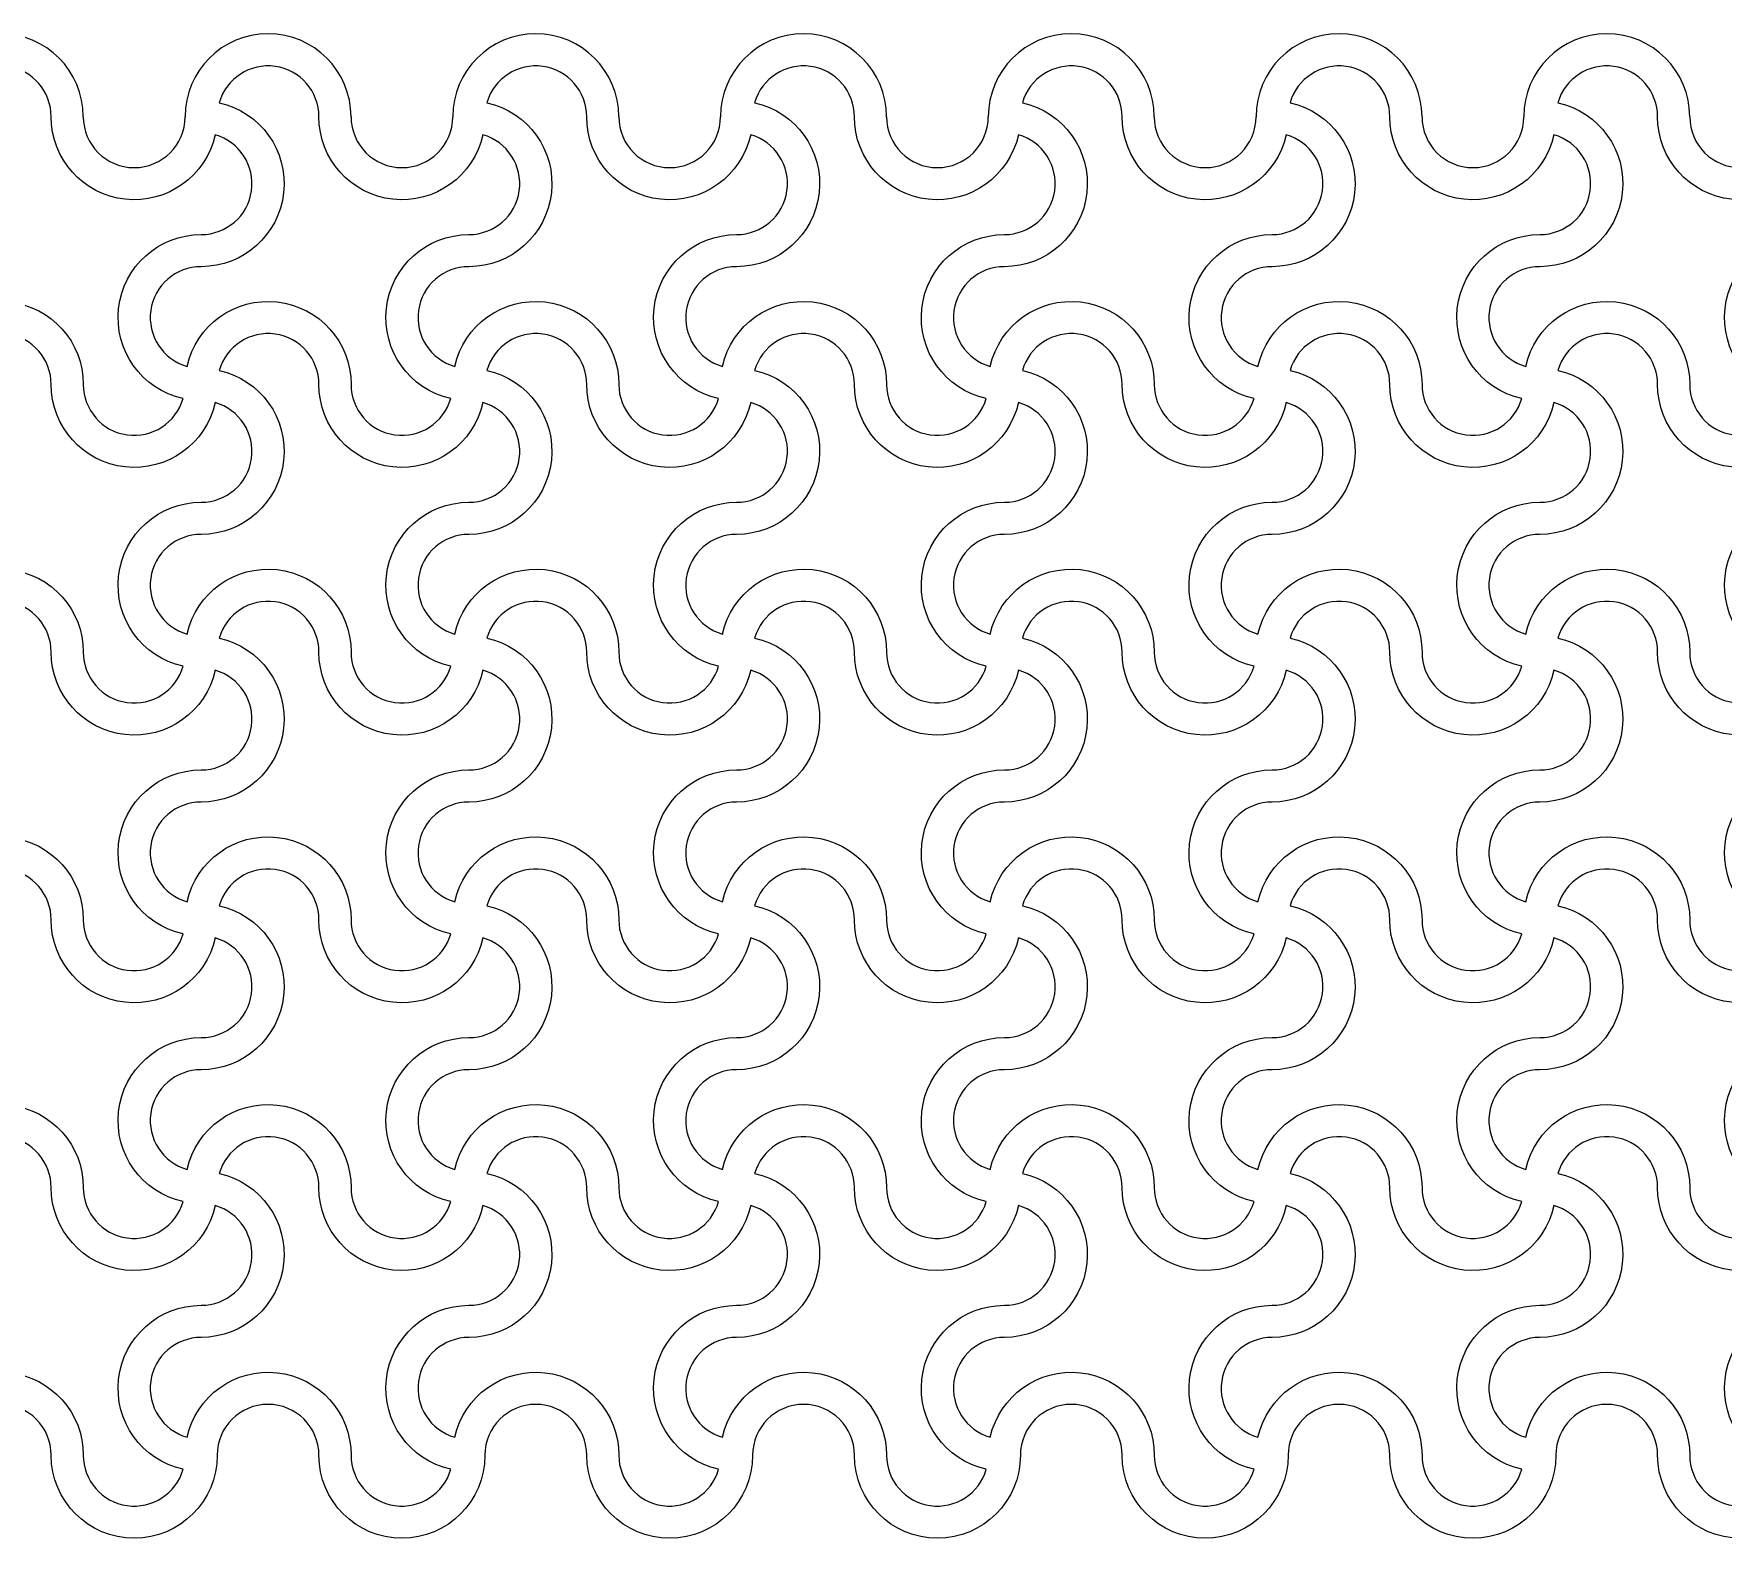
# Model space of a CAD drawing. Header units: millimetres. Extents: x 24 to 345, y 12 to 201.
# Drawn here: x 68.145 to 70.669, y 22.17 to 24.418 of the extents above; entities that cross this region are included whole.
import ezdxf

# ---------------------------------------------------------------- set-up
doc = ezdxf.new("R2010")
doc.units = ezdxf.units.MM
doc.header["$MEASUREMENT"] = 0
doc.layers.add('5th metal (rf+ground)', color=240, linetype='Continuous')

msp = doc.modelspace()

# ---------------------------------------------------------------- linework, layer by layer
at = {"layer": '5th metal (rf+ground)'}
for points in [[(68.1713, 24.29421, 0.8687853), (68.02227, 24.31524, -0.8959788), (67.9953, 24.07021, 0.8687853), (67.97427, 23.92118, -0.8959788), (68.2193, 23.89421, 0.8687853), (68.36833, 23.87318, -0.8959788), (68.3953, 24.11821, 0.8687853), (68.41633, 24.26724, -0.8959788)], [(68.1713, 24.29421, 0.8687853), (68.02227, 24.31524, -0.8959788), (67.9953, 24.07021, 0.8687853), (67.97427, 23.92118, -0.8959788), (68.2193, 23.89421, 0.8687853), (68.36833, 23.87318, -0.8959788), (68.3953, 24.11821, 0.8687853), (68.41633, 24.26724, -0.8959788)], [(68.1713, 24.29421, 0.8687853), (68.02227, 24.31524, -0.8959788), (67.9953, 24.07021, 0.8687853), (67.97427, 23.92118, -0.8959788), (68.2193, 23.89421, 0.8687853), (68.36833, 23.87318, -0.8959788), (68.3953, 24.11821, 0.8687853), (68.41633, 24.26724, -0.8959788)], [(68.1713, 24.29421, 0.8687853), (68.02227, 24.31524, -0.8959788), (67.9953, 24.07021, 0.8687853), (67.97427, 23.92118, -0.8959788), (68.2193, 23.89421, 0.8687853), (68.36833, 23.87318, -0.8959788), (68.3953, 24.11821, 0.8687853), (68.41633, 24.26724, -0.8959788)], [(68.5713, 24.29421, 0.8687853), (68.42227, 24.31524, -0.8959788), (68.3953, 24.07021, 0.8687853), (68.37427, 23.92118, -0.8959788), (68.6193, 23.89421, 0.8687853), (68.76833, 23.87318, -0.8959788), (68.7953, 24.11821, 0.8687853), (68.81633, 24.26724, -0.8959788)], [(68.5713, 24.29421, 0.8687853), (68.42227, 24.31524, -0.8959788), (68.3953, 24.07021, 0.8687853), (68.37427, 23.92118, -0.8959788), (68.6193, 23.89421, 0.8687853), (68.76833, 23.87318, -0.8959788), (68.7953, 24.11821, 0.8687853), (68.81633, 24.26724, -0.8959788)], [(68.5713, 24.29421, 0.8687853), (68.42227, 24.31524, -0.8959788), (68.3953, 24.07021, 0.8687853), (68.37427, 23.92118, -0.8959788), (68.6193, 23.89421, 0.8687853), (68.76833, 23.87318, -0.8959788), (68.7953, 24.11821, 0.8687853), (68.81633, 24.26724, -0.8959788)], [(68.5713, 24.29421, 0.8687853), (68.42227, 24.31524, -0.8959788), (68.3953, 24.07021, 0.8687853), (68.37427, 23.92118, -0.8959788), (68.6193, 23.89421, 0.8687853), (68.76833, 23.87318, -0.8959788), (68.7953, 24.11821, 0.8687853), (68.81633, 24.26724, -0.8959788)], [(68.9713, 24.29421, 0.8687853), (68.82227, 24.31524, -0.8959788), (68.7953, 24.07021, 0.8687853), (68.77427, 23.92118, -0.8959788), (69.0193, 23.89421, 0.8687853), (69.16833, 23.87318, -0.8959788), (69.1953, 24.11821, 0.8687853), (69.21633, 24.26724, -0.8959788)], [(68.9713, 24.29421, 0.8687853), (68.82227, 24.31524, -0.8959788), (68.7953, 24.07021, 0.8687853), (68.77427, 23.92118, -0.8959788), (69.0193, 23.89421, 0.8687853), (69.16833, 23.87318, -0.8959788), (69.1953, 24.11821, 0.8687853), (69.21633, 24.26724, -0.8959788)], [(68.9713, 24.29421, 0.8687853), (68.82227, 24.31524, -0.8959788), (68.7953, 24.07021, 0.8687853), (68.77427, 23.92118, -0.8959788), (69.0193, 23.89421, 0.8687853), (69.16833, 23.87318, -0.8959788), (69.1953, 24.11821, 0.8687853), (69.21633, 24.26724, -0.8959788)], [(68.9713, 24.29421, 0.8687853), (68.82227, 24.31524, -0.8959788), (68.7953, 24.07021, 0.8687853), (68.77427, 23.92118, -0.8959788), (69.0193, 23.89421, 0.8687853), (69.16833, 23.87318, -0.8959788), (69.1953, 24.11821, 0.8687853), (69.21633, 24.26724, -0.8959788)], [(69.3713, 24.29421, 0.8687853), (69.22227, 24.31524, -0.8959788), (69.1953, 24.07021, 0.8687853), (69.17427, 23.92118, -0.8959788), (69.4193, 23.89421, 0.8687853), (69.56833, 23.87318, -0.8959788), (69.5953, 24.11821, 0.8687853), (69.61633, 24.26724, -0.8959788)], [(69.3713, 24.29421, 0.8687853), (69.22227, 24.31524, -0.8959788), (69.1953, 24.07021, 0.8687853), (69.17427, 23.92118, -0.8959788), (69.4193, 23.89421, 0.8687853), (69.56833, 23.87318, -0.8959788), (69.5953, 24.11821, 0.8687853), (69.61633, 24.26724, -0.8959788)], [(69.3713, 24.29421, 0.8687853), (69.22227, 24.31524, -0.8959788), (69.1953, 24.07021, 0.8687853), (69.17427, 23.92118, -0.8959788), (69.4193, 23.89421, 0.8687853), (69.56833, 23.87318, -0.8959788), (69.5953, 24.11821, 0.8687853), (69.61633, 24.26724, -0.8959788)], [(69.3713, 24.29421, 0.8687853), (69.22227, 24.31524, -0.8959788), (69.1953, 24.07021, 0.8687853), (69.17427, 23.92118, -0.8959788), (69.4193, 23.89421, 0.8687853), (69.56833, 23.87318, -0.8959788), (69.5953, 24.11821, 0.8687853), (69.61633, 24.26724, -0.8959788)], [(69.7713, 24.29421, 0.8687853), (69.62227, 24.31524, -0.8959788), (69.5953, 24.07021, 0.8687853), (69.57427, 23.92118, -0.8959788), (69.8193, 23.89421, 0.8687853), (69.96833, 23.87318, -0.8959788), (69.9953, 24.11821, 0.8687853), (70.01633, 24.26724, -0.8959788)], [(69.7713, 24.29421, 0.8687853), (69.62227, 24.31524, -0.8959788), (69.5953, 24.07021, 0.8687853), (69.57427, 23.92118, -0.8959788), (69.8193, 23.89421, 0.8687853), (69.96833, 23.87318, -0.8959788), (69.9953, 24.11821, 0.8687853), (70.01633, 24.26724, -0.8959788)], [(69.7713, 24.29421, 0.8687853), (69.62227, 24.31524, -0.8959788), (69.5953, 24.07021, 0.8687853), (69.57427, 23.92118, -0.8959788), (69.8193, 23.89421, 0.8687853), (69.96833, 23.87318, -0.8959788), (69.9953, 24.11821, 0.8687853), (70.01633, 24.26724, -0.8959788)], [(69.7713, 24.29421, 0.8687853), (69.62227, 24.31524, -0.8959788), (69.5953, 24.07021, 0.8687853), (69.57427, 23.92118, -0.8959788), (69.8193, 23.89421, 0.8687853), (69.96833, 23.87318, -0.8959788), (69.9953, 24.11821, 0.8687853), (70.01633, 24.26724, -0.8959788)], [(70.1713, 24.29421, 0.8687853), (70.02227, 24.31524, -0.8959788), (69.9953, 24.07021, 0.8687853), (69.97427, 23.92118, -0.8959788), (70.2193, 23.89421, 0.8687853), (70.36833, 23.87318, -0.8959788), (70.3953, 24.11821, 0.8687853), (70.41633, 24.26724, -0.8959788)], [(70.1713, 24.29421, 0.8687853), (70.02227, 24.31524, -0.8959788), (69.9953, 24.07021, 0.8687853), (69.97427, 23.92118, -0.8959788), (70.2193, 23.89421, 0.8687853), (70.36833, 23.87318, -0.8959788), (70.3953, 24.11821, 0.8687853), (70.41633, 24.26724, -0.8959788)], [(70.1713, 24.29421, 0.8687853), (70.02227, 24.31524, -0.8959788), (69.9953, 24.07021, 0.8687853), (69.97427, 23.92118, -0.8959788), (70.2193, 23.89421, 0.8687853), (70.36833, 23.87318, -0.8959788), (70.3953, 24.11821, 0.8687853), (70.41633, 24.26724, -0.8959788)], [(70.1713, 24.29421, 0.8687853), (70.02227, 24.31524, -0.8959788), (69.9953, 24.07021, 0.8687853), (69.97427, 23.92118, -0.8959788), (70.2193, 23.89421, 0.8687853), (70.36833, 23.87318, -0.8959788), (70.3953, 24.11821, 0.8687853), (70.41633, 24.26724, -0.8959788)], [(70.5713, 24.29421, 0.8687853), (70.42227, 24.31524, -0.8959788), (70.3953, 24.07021, 0.8687853), (70.37427, 23.92118, -0.8959788), (70.6193, 23.89421, 0.8687853), (70.76833, 23.87318, -0.8959788), (70.7953, 24.11821, 0.8687853), (70.81633, 24.26724, -0.8959788)], [(70.5713, 24.29421, 0.8687853), (70.42227, 24.31524, -0.8959788), (70.3953, 24.07021, 0.8687853), (70.37427, 23.92118, -0.8959788), (70.6193, 23.89421, 0.8687853), (70.76833, 23.87318, -0.8959788), (70.7953, 24.11821, 0.8687853), (70.81633, 24.26724, -0.8959788)], [(70.5713, 24.29421, 0.8687853), (70.42227, 24.31524, -0.8959788), (70.3953, 24.07021, 0.8687853), (70.37427, 23.92118, -0.8959788), (70.6193, 23.89421, 0.8687853), (70.76833, 23.87318, -0.8959788), (70.7953, 24.11821, 0.8687853), (70.81633, 24.26724, -0.8959788)], [(70.5713, 24.29421, 0.8687853), (70.42227, 24.31524, -0.8959788), (70.3953, 24.07021, 0.8687853), (70.37427, 23.92118, -0.8959788), (70.6193, 23.89421, 0.8687853), (70.76833, 23.87318, -0.8959788), (70.7953, 24.11821, 0.8687853), (70.81633, 24.26724, -0.8959788)], [(68.1713, 23.89421, 0.8687853), (68.02227, 23.91524, -0.8959788), (67.9953, 23.67021, 0.8687853), (67.97427, 23.52118, -0.8959788), (68.2193, 23.49421, 0.8687853), (68.36833, 23.47318, -0.8959788), (68.3953, 23.71821, 0.8687853), (68.41633, 23.86724, -0.8959788)], [(68.1713, 23.89421, 0.8687853), (68.02227, 23.91524, -0.8959788), (67.9953, 23.67021, 0.8687853), (67.97427, 23.52118, -0.8959788), (68.2193, 23.49421, 0.8687853), (68.36833, 23.47318, -0.8959788), (68.3953, 23.71821, 0.8687853), (68.41633, 23.86724, -0.8959788)], [(68.1713, 23.89421, 0.8687853), (68.02227, 23.91524, -0.8959788), (67.9953, 23.67021, 0.8687853), (67.97427, 23.52118, -0.8959788), (68.2193, 23.49421, 0.8687853), (68.36833, 23.47318, -0.8959788), (68.3953, 23.71821, 0.8687853), (68.41633, 23.86724, -0.8959788)], [(68.1713, 23.89421, 0.8687853), (68.02227, 23.91524, -0.8959788), (67.9953, 23.67021, 0.8687853), (67.97427, 23.52118, -0.8959788), (68.2193, 23.49421, 0.8687853), (68.36833, 23.47318, -0.8959788), (68.3953, 23.71821, 0.8687853), (68.41633, 23.86724, -0.8959788)], [(68.5713, 23.89421, 0.8687853), (68.42227, 23.91524, -0.8959788), (68.3953, 23.67021, 0.8687853), (68.37427, 23.52118, -0.8959788), (68.6193, 23.49421, 0.8687853), (68.76833, 23.47318, -0.8959788), (68.7953, 23.71821, 0.8687853), (68.81633, 23.86724, -0.8959788)], [(68.5713, 23.89421, 0.8687853), (68.42227, 23.91524, -0.8959788), (68.3953, 23.67021, 0.8687853), (68.37427, 23.52118, -0.8959788), (68.6193, 23.49421, 0.8687853), (68.76833, 23.47318, -0.8959788), (68.7953, 23.71821, 0.8687853), (68.81633, 23.86724, -0.8959788)], [(68.5713, 23.89421, 0.8687853), (68.42227, 23.91524, -0.8959788), (68.3953, 23.67021, 0.8687853), (68.37427, 23.52118, -0.8959788), (68.6193, 23.49421, 0.8687853), (68.76833, 23.47318, -0.8959788), (68.7953, 23.71821, 0.8687853), (68.81633, 23.86724, -0.8959788)], [(68.5713, 23.89421, 0.8687853), (68.42227, 23.91524, -0.8959788), (68.3953, 23.67021, 0.8687853), (68.37427, 23.52118, -0.8959788), (68.6193, 23.49421, 0.8687853), (68.76833, 23.47318, -0.8959788), (68.7953, 23.71821, 0.8687853), (68.81633, 23.86724, -0.8959788)], [(68.9713, 23.89421, 0.8687853), (68.82227, 23.91524, -0.8959788), (68.7953, 23.67021, 0.8687853), (68.77427, 23.52118, -0.8959788), (69.0193, 23.49421, 0.8687853), (69.16833, 23.47318, -0.8959788), (69.1953, 23.71821, 0.8687853), (69.21633, 23.86724, -0.8959788)], [(68.9713, 23.89421, 0.8687853), (68.82227, 23.91524, -0.8959788), (68.7953, 23.67021, 0.8687853), (68.77427, 23.52118, -0.8959788), (69.0193, 23.49421, 0.8687853), (69.16833, 23.47318, -0.8959788), (69.1953, 23.71821, 0.8687853), (69.21633, 23.86724, -0.8959788)], [(68.9713, 23.89421, 0.8687853), (68.82227, 23.91524, -0.8959788), (68.7953, 23.67021, 0.8687853), (68.77427, 23.52118, -0.8959788), (69.0193, 23.49421, 0.8687853), (69.16833, 23.47318, -0.8959788), (69.1953, 23.71821, 0.8687853), (69.21633, 23.86724, -0.8959788)], [(68.9713, 23.89421, 0.8687853), (68.82227, 23.91524, -0.8959788), (68.7953, 23.67021, 0.8687853), (68.77427, 23.52118, -0.8959788), (69.0193, 23.49421, 0.8687853), (69.16833, 23.47318, -0.8959788), (69.1953, 23.71821, 0.8687853), (69.21633, 23.86724, -0.8959788)], [(69.3713, 23.89421, 0.8687853), (69.22227, 23.91524, -0.8959788), (69.1953, 23.67021, 0.8687853), (69.17427, 23.52118, -0.8959788), (69.4193, 23.49421, 0.8687853), (69.56833, 23.47318, -0.8959788), (69.5953, 23.71821, 0.8687853), (69.61633, 23.86724, -0.8959788)], [(69.3713, 23.89421, 0.8687853), (69.22227, 23.91524, -0.8959788), (69.1953, 23.67021, 0.8687853), (69.17427, 23.52118, -0.8959788), (69.4193, 23.49421, 0.8687853), (69.56833, 23.47318, -0.8959788), (69.5953, 23.71821, 0.8687853), (69.61633, 23.86724, -0.8959788)], [(69.3713, 23.89421, 0.8687853), (69.22227, 23.91524, -0.8959788), (69.1953, 23.67021, 0.8687853), (69.17427, 23.52118, -0.8959788), (69.4193, 23.49421, 0.8687853), (69.56833, 23.47318, -0.8959788), (69.5953, 23.71821, 0.8687853), (69.61633, 23.86724, -0.8959788)], [(69.3713, 23.89421, 0.8687853), (69.22227, 23.91524, -0.8959788), (69.1953, 23.67021, 0.8687853), (69.17427, 23.52118, -0.8959788), (69.4193, 23.49421, 0.8687853), (69.56833, 23.47318, -0.8959788), (69.5953, 23.71821, 0.8687853), (69.61633, 23.86724, -0.8959788)], [(69.7713, 23.89421, 0.8687853), (69.62227, 23.91524, -0.8959788), (69.5953, 23.67021, 0.8687853), (69.57427, 23.52118, -0.8959788), (69.8193, 23.49421, 0.8687853), (69.96833, 23.47318, -0.8959788), (69.9953, 23.71821, 0.8687853), (70.01633, 23.86724, -0.8959788)], [(69.7713, 23.89421, 0.8687853), (69.62227, 23.91524, -0.8959788), (69.5953, 23.67021, 0.8687853), (69.57427, 23.52118, -0.8959788), (69.8193, 23.49421, 0.8687853), (69.96833, 23.47318, -0.8959788), (69.9953, 23.71821, 0.8687853), (70.01633, 23.86724, -0.8959788)], [(69.7713, 23.89421, 0.8687853), (69.62227, 23.91524, -0.8959788), (69.5953, 23.67021, 0.8687853), (69.57427, 23.52118, -0.8959788), (69.8193, 23.49421, 0.8687853), (69.96833, 23.47318, -0.8959788), (69.9953, 23.71821, 0.8687853), (70.01633, 23.86724, -0.8959788)], [(69.7713, 23.89421, 0.8687853), (69.62227, 23.91524, -0.8959788), (69.5953, 23.67021, 0.8687853), (69.57427, 23.52118, -0.8959788), (69.8193, 23.49421, 0.8687853), (69.96833, 23.47318, -0.8959788), (69.9953, 23.71821, 0.8687853), (70.01633, 23.86724, -0.8959788)], [(70.1713, 23.89421, 0.8687853), (70.02227, 23.91524, -0.8959788), (69.9953, 23.67021, 0.8687853), (69.97427, 23.52118, -0.8959788), (70.2193, 23.49421, 0.8687853), (70.36833, 23.47318, -0.8959788), (70.3953, 23.71821, 0.8687853), (70.41633, 23.86724, -0.8959788)], [(70.1713, 23.89421, 0.8687853), (70.02227, 23.91524, -0.8959788), (69.9953, 23.67021, 0.8687853), (69.97427, 23.52118, -0.8959788), (70.2193, 23.49421, 0.8687853), (70.36833, 23.47318, -0.8959788), (70.3953, 23.71821, 0.8687853), (70.41633, 23.86724, -0.8959788)], [(70.1713, 23.89421, 0.8687853), (70.02227, 23.91524, -0.8959788), (69.9953, 23.67021, 0.8687853), (69.97427, 23.52118, -0.8959788), (70.2193, 23.49421, 0.8687853), (70.36833, 23.47318, -0.8959788), (70.3953, 23.71821, 0.8687853), (70.41633, 23.86724, -0.8959788)], [(70.1713, 23.89421, 0.8687853), (70.02227, 23.91524, -0.8959788), (69.9953, 23.67021, 0.8687853), (69.97427, 23.52118, -0.8959788), (70.2193, 23.49421, 0.8687853), (70.36833, 23.47318, -0.8959788), (70.3953, 23.71821, 0.8687853), (70.41633, 23.86724, -0.8959788)], [(70.5713, 23.89421, 0.8687853), (70.42227, 23.91524, -0.8959788), (70.3953, 23.67021, 0.8687853), (70.37427, 23.52118, -0.8959788), (70.6193, 23.49421, 0.8687853), (70.76833, 23.47318, -0.8959788), (70.7953, 23.71821, 0.8687853), (70.81633, 23.86724, -0.8959788)], [(70.5713, 23.89421, 0.8687853), (70.42227, 23.91524, -0.8959788), (70.3953, 23.67021, 0.8687853), (70.37427, 23.52118, -0.8959788), (70.6193, 23.49421, 0.8687853), (70.76833, 23.47318, -0.8959788), (70.7953, 23.71821, 0.8687853), (70.81633, 23.86724, -0.8959788)], [(70.5713, 23.89421, 0.8687853), (70.42227, 23.91524, -0.8959788), (70.3953, 23.67021, 0.8687853), (70.37427, 23.52118, -0.8959788), (70.6193, 23.49421, 0.8687853), (70.76833, 23.47318, -0.8959788), (70.7953, 23.71821, 0.8687853), (70.81633, 23.86724, -0.8959788)], [(70.5713, 23.89421, 0.8687853), (70.42227, 23.91524, -0.8959788), (70.3953, 23.67021, 0.8687853), (70.37427, 23.52118, -0.8959788), (70.6193, 23.49421, 0.8687853), (70.76833, 23.47318, -0.8959788), (70.7953, 23.71821, 0.8687853), (70.81633, 23.86724, -0.8959788)], [(68.1713, 23.49421, 0.8687853), (68.02227, 23.51524, -0.8959788), (67.9953, 23.27021, 0.8687853), (67.97427, 23.12118, -0.8959788), (68.2193, 23.09421, 0.8687853), (68.36833, 23.07318, -0.8959788), (68.3953, 23.31821, 0.8687853), (68.41633, 23.46724, -0.8959788)], [(68.1713, 23.49421, 0.8687853), (68.02227, 23.51524, -0.8959788), (67.9953, 23.27021, 0.8687853), (67.97427, 23.12118, -0.8959788), (68.2193, 23.09421, 0.8687853), (68.36833, 23.07318, -0.8959788), (68.3953, 23.31821, 0.8687853), (68.41633, 23.46724, -0.8959788)], [(68.1713, 23.49421, 0.8687853), (68.02227, 23.51524, -0.8959788), (67.9953, 23.27021, 0.8687853), (67.97427, 23.12118, -0.8959788), (68.2193, 23.09421, 0.8687853), (68.36833, 23.07318, -0.8959788), (68.3953, 23.31821, 0.8687853), (68.41633, 23.46724, -0.8959788)], [(68.1713, 23.49421, 0.8687853), (68.02227, 23.51524, -0.8959788), (67.9953, 23.27021, 0.8687853), (67.97427, 23.12118, -0.8959788), (68.2193, 23.09421, 0.8687853), (68.36833, 23.07318, -0.8959788), (68.3953, 23.31821, 0.8687853), (68.41633, 23.46724, -0.8959788)], [(68.5713, 23.49421, 0.8687853), (68.42227, 23.51524, -0.8959788), (68.3953, 23.27021, 0.8687853), (68.37427, 23.12118, -0.8959788), (68.6193, 23.09421, 0.8687853), (68.76833, 23.07318, -0.8959788), (68.7953, 23.31821, 0.8687853), (68.81633, 23.46724, -0.8959788)], [(68.5713, 23.49421, 0.8687853), (68.42227, 23.51524, -0.8959788), (68.3953, 23.27021, 0.8687853), (68.37427, 23.12118, -0.8959788), (68.6193, 23.09421, 0.8687853), (68.76833, 23.07318, -0.8959788), (68.7953, 23.31821, 0.8687853), (68.81633, 23.46724, -0.8959788)], [(68.5713, 23.49421, 0.8687853), (68.42227, 23.51524, -0.8959788), (68.3953, 23.27021, 0.8687853), (68.37427, 23.12118, -0.8959788), (68.6193, 23.09421, 0.8687853), (68.76833, 23.07318, -0.8959788), (68.7953, 23.31821, 0.8687853), (68.81633, 23.46724, -0.8959788)], [(68.5713, 23.49421, 0.8687853), (68.42227, 23.51524, -0.8959788), (68.3953, 23.27021, 0.8687853), (68.37427, 23.12118, -0.8959788), (68.6193, 23.09421, 0.8687853), (68.76833, 23.07318, -0.8959788), (68.7953, 23.31821, 0.8687853), (68.81633, 23.46724, -0.8959788)], [(68.9713, 23.49421, 0.8687853), (68.82227, 23.51524, -0.8959788), (68.7953, 23.27021, 0.8687853), (68.77427, 23.12118, -0.8959788), (69.0193, 23.09421, 0.8687853), (69.16833, 23.07318, -0.8959788), (69.1953, 23.31821, 0.8687853), (69.21633, 23.46724, -0.8959788)], [(68.9713, 23.49421, 0.8687853), (68.82227, 23.51524, -0.8959788), (68.7953, 23.27021, 0.8687853), (68.77427, 23.12118, -0.8959788), (69.0193, 23.09421, 0.8687853), (69.16833, 23.07318, -0.8959788), (69.1953, 23.31821, 0.8687853), (69.21633, 23.46724, -0.8959788)], [(68.9713, 23.49421, 0.8687853), (68.82227, 23.51524, -0.8959788), (68.7953, 23.27021, 0.8687853), (68.77427, 23.12118, -0.8959788), (69.0193, 23.09421, 0.8687853), (69.16833, 23.07318, -0.8959788), (69.1953, 23.31821, 0.8687853), (69.21633, 23.46724, -0.8959788)], [(68.9713, 23.49421, 0.8687853), (68.82227, 23.51524, -0.8959788), (68.7953, 23.27021, 0.8687853), (68.77427, 23.12118, -0.8959788), (69.0193, 23.09421, 0.8687853), (69.16833, 23.07318, -0.8959788), (69.1953, 23.31821, 0.8687853), (69.21633, 23.46724, -0.8959788)], [(69.3713, 23.49421, 0.8687853), (69.22227, 23.51524, -0.8959788), (69.1953, 23.27021, 0.8687853), (69.17427, 23.12118, -0.8959788), (69.4193, 23.09421, 0.8687853), (69.56833, 23.07318, -0.8959788), (69.5953, 23.31821, 0.8687853), (69.61633, 23.46724, -0.8959788)], [(69.3713, 23.49421, 0.8687853), (69.22227, 23.51524, -0.8959788), (69.1953, 23.27021, 0.8687853), (69.17427, 23.12118, -0.8959788), (69.4193, 23.09421, 0.8687853), (69.56833, 23.07318, -0.8959788), (69.5953, 23.31821, 0.8687853), (69.61633, 23.46724, -0.8959788)], [(69.3713, 23.49421, 0.8687853), (69.22227, 23.51524, -0.8959788), (69.1953, 23.27021, 0.8687853), (69.17427, 23.12118, -0.8959788), (69.4193, 23.09421, 0.8687853), (69.56833, 23.07318, -0.8959788), (69.5953, 23.31821, 0.8687853), (69.61633, 23.46724, -0.8959788)], [(69.3713, 23.49421, 0.8687853), (69.22227, 23.51524, -0.8959788), (69.1953, 23.27021, 0.8687853), (69.17427, 23.12118, -0.8959788), (69.4193, 23.09421, 0.8687853), (69.56833, 23.07318, -0.8959788), (69.5953, 23.31821, 0.8687853), (69.61633, 23.46724, -0.8959788)], [(69.7713, 23.49421, 0.8687853), (69.62227, 23.51524, -0.8959788), (69.5953, 23.27021, 0.8687853), (69.57427, 23.12118, -0.8959788), (69.8193, 23.09421, 0.8687853), (69.96833, 23.07318, -0.8959788), (69.9953, 23.31821, 0.8687853), (70.01633, 23.46724, -0.8959788)], [(69.7713, 23.49421, 0.8687853), (69.62227, 23.51524, -0.8959788), (69.5953, 23.27021, 0.8687853), (69.57427, 23.12118, -0.8959788), (69.8193, 23.09421, 0.8687853), (69.96833, 23.07318, -0.8959788), (69.9953, 23.31821, 0.8687853), (70.01633, 23.46724, -0.8959788)], [(69.7713, 23.49421, 0.8687853), (69.62227, 23.51524, -0.8959788), (69.5953, 23.27021, 0.8687853), (69.57427, 23.12118, -0.8959788), (69.8193, 23.09421, 0.8687853), (69.96833, 23.07318, -0.8959788), (69.9953, 23.31821, 0.8687853), (70.01633, 23.46724, -0.8959788)], [(69.7713, 23.49421, 0.8687853), (69.62227, 23.51524, -0.8959788), (69.5953, 23.27021, 0.8687853), (69.57427, 23.12118, -0.8959788), (69.8193, 23.09421, 0.8687853), (69.96833, 23.07318, -0.8959788), (69.9953, 23.31821, 0.8687853), (70.01633, 23.46724, -0.8959788)], [(70.1713, 23.49421, 0.8687853), (70.02227, 23.51524, -0.8959788), (69.9953, 23.27021, 0.8687853), (69.97427, 23.12118, -0.8959788), (70.2193, 23.09421, 0.8687853), (70.36833, 23.07318, -0.8959788), (70.3953, 23.31821, 0.8687853), (70.41633, 23.46724, -0.8959788)], [(70.1713, 23.49421, 0.8687853), (70.02227, 23.51524, -0.8959788), (69.9953, 23.27021, 0.8687853), (69.97427, 23.12118, -0.8959788), (70.2193, 23.09421, 0.8687853), (70.36833, 23.07318, -0.8959788), (70.3953, 23.31821, 0.8687853), (70.41633, 23.46724, -0.8959788)], [(70.1713, 23.49421, 0.8687853), (70.02227, 23.51524, -0.8959788), (69.9953, 23.27021, 0.8687853), (69.97427, 23.12118, -0.8959788), (70.2193, 23.09421, 0.8687853), (70.36833, 23.07318, -0.8959788), (70.3953, 23.31821, 0.8687853), (70.41633, 23.46724, -0.8959788)], [(70.1713, 23.49421, 0.8687853), (70.02227, 23.51524, -0.8959788), (69.9953, 23.27021, 0.8687853), (69.97427, 23.12118, -0.8959788), (70.2193, 23.09421, 0.8687853), (70.36833, 23.07318, -0.8959788), (70.3953, 23.31821, 0.8687853), (70.41633, 23.46724, -0.8959788)], [(70.5713, 23.49421, 0.8687853), (70.42227, 23.51524, -0.8959788), (70.3953, 23.27021, 0.8687853), (70.37427, 23.12118, -0.8959788), (70.6193, 23.09421, 0.8687853), (70.76833, 23.07318, -0.8959788), (70.7953, 23.31821, 0.8687853), (70.81633, 23.46724, -0.8959788)], [(70.5713, 23.49421, 0.8687853), (70.42227, 23.51524, -0.8959788), (70.3953, 23.27021, 0.8687853), (70.37427, 23.12118, -0.8959788), (70.6193, 23.09421, 0.8687853), (70.76833, 23.07318, -0.8959788), (70.7953, 23.31821, 0.8687853), (70.81633, 23.46724, -0.8959788)], [(70.5713, 23.49421, 0.8687853), (70.42227, 23.51524, -0.8959788), (70.3953, 23.27021, 0.8687853), (70.37427, 23.12118, -0.8959788), (70.6193, 23.09421, 0.8687853), (70.76833, 23.07318, -0.8959788), (70.7953, 23.31821, 0.8687853), (70.81633, 23.46724, -0.8959788)], [(70.5713, 23.49421, 0.8687853), (70.42227, 23.51524, -0.8959788), (70.3953, 23.27021, 0.8687853), (70.37427, 23.12118, -0.8959788), (70.6193, 23.09421, 0.8687853), (70.76833, 23.07318, -0.8959788), (70.7953, 23.31821, 0.8687853), (70.81633, 23.46724, -0.8959788)], [(68.1713, 23.09421, 0.8687853), (68.02227, 23.11524, -0.8959788), (67.9953, 22.87021, 0.8687853), (67.97427, 22.72118, -0.8959788), (68.2193, 22.69421, 0.8687853), (68.36833, 22.67318, -0.8959788), (68.3953, 22.91821, 0.8687853), (68.41633, 23.06724, -0.8959788)], [(68.1713, 23.09421, 0.8687853), (68.02227, 23.11524, -0.8959788), (67.9953, 22.87021, 0.8687853), (67.97427, 22.72118, -0.8959788), (68.2193, 22.69421, 0.8687853), (68.36833, 22.67318, -0.8959788), (68.3953, 22.91821, 0.8687853), (68.41633, 23.06724, -0.8959788)], [(68.1713, 23.09421, 0.8687853), (68.02227, 23.11524, -0.8959788), (67.9953, 22.87021, 0.8687853), (67.97427, 22.72118, -0.8959788), (68.2193, 22.69421, 0.8687853), (68.36833, 22.67318, -0.8959788), (68.3953, 22.91821, 0.8687853), (68.41633, 23.06724, -0.8959788)], [(68.1713, 23.09421, 0.8687853), (68.02227, 23.11524, -0.8959788), (67.9953, 22.87021, 0.8687853), (67.97427, 22.72118, -0.8959788), (68.2193, 22.69421, 0.8687853), (68.36833, 22.67318, -0.8959788), (68.3953, 22.91821, 0.8687853), (68.41633, 23.06724, -0.8959788)], [(68.5713, 23.09421, 0.8687853), (68.42227, 23.11524, -0.8959788), (68.3953, 22.87021, 0.8687853), (68.37427, 22.72118, -0.8959788), (68.6193, 22.69421, 0.8687853), (68.76833, 22.67318, -0.8959788), (68.7953, 22.91821, 0.8687853), (68.81633, 23.06724, -0.8959788)], [(68.5713, 23.09421, 0.8687853), (68.42227, 23.11524, -0.8959788), (68.3953, 22.87021, 0.8687853), (68.37427, 22.72118, -0.8959788), (68.6193, 22.69421, 0.8687853), (68.76833, 22.67318, -0.8959788), (68.7953, 22.91821, 0.8687853), (68.81633, 23.06724, -0.8959788)], [(68.5713, 23.09421, 0.8687853), (68.42227, 23.11524, -0.8959788), (68.3953, 22.87021, 0.8687853), (68.37427, 22.72118, -0.8959788), (68.6193, 22.69421, 0.8687853), (68.76833, 22.67318, -0.8959788), (68.7953, 22.91821, 0.8687853), (68.81633, 23.06724, -0.8959788)], [(68.5713, 23.09421, 0.8687853), (68.42227, 23.11524, -0.8959788), (68.3953, 22.87021, 0.8687853), (68.37427, 22.72118, -0.8959788), (68.6193, 22.69421, 0.8687853), (68.76833, 22.67318, -0.8959788), (68.7953, 22.91821, 0.8687853), (68.81633, 23.06724, -0.8959788)], [(68.9713, 23.09421, 0.8687853), (68.82227, 23.11524, -0.8959788), (68.7953, 22.87021, 0.8687853), (68.77427, 22.72118, -0.8959788), (69.0193, 22.69421, 0.8687853), (69.16833, 22.67318, -0.8959788), (69.1953, 22.91821, 0.8687853), (69.21633, 23.06724, -0.8959788)], [(68.9713, 23.09421, 0.8687853), (68.82227, 23.11524, -0.8959788), (68.7953, 22.87021, 0.8687853), (68.77427, 22.72118, -0.8959788), (69.0193, 22.69421, 0.8687853), (69.16833, 22.67318, -0.8959788), (69.1953, 22.91821, 0.8687853), (69.21633, 23.06724, -0.8959788)], [(68.9713, 23.09421, 0.8687853), (68.82227, 23.11524, -0.8959788), (68.7953, 22.87021, 0.8687853), (68.77427, 22.72118, -0.8959788), (69.0193, 22.69421, 0.8687853), (69.16833, 22.67318, -0.8959788), (69.1953, 22.91821, 0.8687853), (69.21633, 23.06724, -0.8959788)], [(68.9713, 23.09421, 0.8687853), (68.82227, 23.11524, -0.8959788), (68.7953, 22.87021, 0.8687853), (68.77427, 22.72118, -0.8959788), (69.0193, 22.69421, 0.8687853), (69.16833, 22.67318, -0.8959788), (69.1953, 22.91821, 0.8687853), (69.21633, 23.06724, -0.8959788)], [(69.3713, 23.09421, 0.8687853), (69.22227, 23.11524, -0.8959788), (69.1953, 22.87021, 0.8687853), (69.17427, 22.72118, -0.8959788), (69.4193, 22.69421, 0.8687853), (69.56833, 22.67318, -0.8959788), (69.5953, 22.91821, 0.8687853), (69.61633, 23.06724, -0.8959788)], [(69.3713, 23.09421, 0.8687853), (69.22227, 23.11524, -0.8959788), (69.1953, 22.87021, 0.8687853), (69.17427, 22.72118, -0.8959788), (69.4193, 22.69421, 0.8687853), (69.56833, 22.67318, -0.8959788), (69.5953, 22.91821, 0.8687853), (69.61633, 23.06724, -0.8959788)], [(69.3713, 23.09421, 0.8687853), (69.22227, 23.11524, -0.8959788), (69.1953, 22.87021, 0.8687853), (69.17427, 22.72118, -0.8959788), (69.4193, 22.69421, 0.8687853), (69.56833, 22.67318, -0.8959788), (69.5953, 22.91821, 0.8687853), (69.61633, 23.06724, -0.8959788)], [(69.3713, 23.09421, 0.8687853), (69.22227, 23.11524, -0.8959788), (69.1953, 22.87021, 0.8687853), (69.17427, 22.72118, -0.8959788), (69.4193, 22.69421, 0.8687853), (69.56833, 22.67318, -0.8959788), (69.5953, 22.91821, 0.8687853), (69.61633, 23.06724, -0.8959788)], [(69.7713, 23.09421, 0.8687853), (69.62227, 23.11524, -0.8959788), (69.5953, 22.87021, 0.8687853), (69.57427, 22.72118, -0.8959788), (69.8193, 22.69421, 0.8687853), (69.96833, 22.67318, -0.8959788), (69.9953, 22.91821, 0.8687853), (70.01633, 23.06724, -0.8959788)], [(69.7713, 23.09421, 0.8687853), (69.62227, 23.11524, -0.8959788), (69.5953, 22.87021, 0.8687853), (69.57427, 22.72118, -0.8959788), (69.8193, 22.69421, 0.8687853), (69.96833, 22.67318, -0.8959788), (69.9953, 22.91821, 0.8687853), (70.01633, 23.06724, -0.8959788)], [(69.7713, 23.09421, 0.8687853), (69.62227, 23.11524, -0.8959788), (69.5953, 22.87021, 0.8687853), (69.57427, 22.72118, -0.8959788), (69.8193, 22.69421, 0.8687853), (69.96833, 22.67318, -0.8959788), (69.9953, 22.91821, 0.8687853), (70.01633, 23.06724, -0.8959788)], [(69.7713, 23.09421, 0.8687853), (69.62227, 23.11524, -0.8959788), (69.5953, 22.87021, 0.8687853), (69.57427, 22.72118, -0.8959788), (69.8193, 22.69421, 0.8687853), (69.96833, 22.67318, -0.8959788), (69.9953, 22.91821, 0.8687853), (70.01633, 23.06724, -0.8959788)], [(70.1713, 23.09421, 0.8687853), (70.02227, 23.11524, -0.8959788), (69.9953, 22.87021, 0.8687853), (69.97427, 22.72118, -0.8959788), (70.2193, 22.69421, 0.8687853), (70.36833, 22.67318, -0.8959788), (70.3953, 22.91821, 0.8687853), (70.41633, 23.06724, -0.8959788)], [(70.1713, 23.09421, 0.8687853), (70.02227, 23.11524, -0.8959788), (69.9953, 22.87021, 0.8687853), (69.97427, 22.72118, -0.8959788), (70.2193, 22.69421, 0.8687853), (70.36833, 22.67318, -0.8959788), (70.3953, 22.91821, 0.8687853), (70.41633, 23.06724, -0.8959788)], [(70.1713, 23.09421, 0.8687853), (70.02227, 23.11524, -0.8959788), (69.9953, 22.87021, 0.8687853), (69.97427, 22.72118, -0.8959788), (70.2193, 22.69421, 0.8687853), (70.36833, 22.67318, -0.8959788), (70.3953, 22.91821, 0.8687853), (70.41633, 23.06724, -0.8959788)], [(70.1713, 23.09421, 0.8687853), (70.02227, 23.11524, -0.8959788), (69.9953, 22.87021, 0.8687853), (69.97427, 22.72118, -0.8959788), (70.2193, 22.69421, 0.8687853), (70.36833, 22.67318, -0.8959788), (70.3953, 22.91821, 0.8687853), (70.41633, 23.06724, -0.8959788)], [(70.5713, 23.09421, 0.8687853), (70.42227, 23.11524, -0.8959788), (70.3953, 22.87021, 0.8687853), (70.37427, 22.72118, -0.8959788), (70.6193, 22.69421, 0.8687853), (70.76833, 22.67318, -0.8959788), (70.7953, 22.91821, 0.8687853), (70.81633, 23.06724, -0.8959788)], [(70.5713, 23.09421, 0.8687853), (70.42227, 23.11524, -0.8959788), (70.3953, 22.87021, 0.8687853), (70.37427, 22.72118, -0.8959788), (70.6193, 22.69421, 0.8687853), (70.76833, 22.67318, -0.8959788), (70.7953, 22.91821, 0.8687853), (70.81633, 23.06724, -0.8959788)], [(70.5713, 23.09421, 0.8687853), (70.42227, 23.11524, -0.8959788), (70.3953, 22.87021, 0.8687853), (70.37427, 22.72118, -0.8959788), (70.6193, 22.69421, 0.8687853), (70.76833, 22.67318, -0.8959788), (70.7953, 22.91821, 0.8687853), (70.81633, 23.06724, -0.8959788)], [(70.5713, 23.09421, 0.8687853), (70.42227, 23.11524, -0.8959788), (70.3953, 22.87021, 0.8687853), (70.37427, 22.72118, -0.8959788), (70.6193, 22.69421, 0.8687853), (70.76833, 22.67318, -0.8959788), (70.7953, 22.91821, 0.8687853), (70.81633, 23.06724, -0.8959788)], [(68.1713, 22.69421, 0.8687853), (68.02227, 22.71524, -0.8959788), (67.9953, 22.47021, 0.8687853), (67.97427, 22.32118, -0.8959788), (68.2193, 22.29421, 0.8687853), (68.36833, 22.27318, -0.8959788), (68.3953, 22.51821, 0.8687853), (68.41633, 22.66724, -0.8959788)], [(68.1713, 22.69421, 0.8687853), (68.02227, 22.71524, -0.8959788), (67.9953, 22.47021, 0.8687853), (67.97427, 22.32118, -0.8959788), (68.2193, 22.29421, 0.8687853), (68.36833, 22.27318, -0.8959788), (68.3953, 22.51821, 0.8687853), (68.41633, 22.66724, -0.8959788)], [(68.1713, 22.69421, 0.8687853), (68.02227, 22.71524, -0.8959788), (67.9953, 22.47021, 0.8687853), (67.97427, 22.32118, -0.8959788), (68.2193, 22.29421, 0.8687853), (68.36833, 22.27318, -0.8959788), (68.3953, 22.51821, 0.8687853), (68.41633, 22.66724, -0.8959788)], [(68.1713, 22.69421, 0.8687853), (68.02227, 22.71524, -0.8959788), (67.9953, 22.47021, 0.8687853), (67.97427, 22.32118, -0.8959788), (68.2193, 22.29421, 0.8687853), (68.36833, 22.27318, -0.8959788), (68.3953, 22.51821, 0.8687853), (68.41633, 22.66724, -0.8959788)], [(68.5713, 22.69421, 0.8687853), (68.42227, 22.71524, -0.8959788), (68.3953, 22.47021, 0.8687853), (68.37427, 22.32118, -0.8959788), (68.6193, 22.29421, 0.8687853), (68.76833, 22.27318, -0.8959788), (68.7953, 22.51821, 0.8687853), (68.81633, 22.66724, -0.8959788)], [(68.5713, 22.69421, 0.8687853), (68.42227, 22.71524, -0.8959788), (68.3953, 22.47021, 0.8687853), (68.37427, 22.32118, -0.8959788), (68.6193, 22.29421, 0.8687853), (68.76833, 22.27318, -0.8959788), (68.7953, 22.51821, 0.8687853), (68.81633, 22.66724, -0.8959788)], [(68.5713, 22.69421, 0.8687853), (68.42227, 22.71524, -0.8959788), (68.3953, 22.47021, 0.8687853), (68.37427, 22.32118, -0.8959788), (68.6193, 22.29421, 0.8687853), (68.76833, 22.27318, -0.8959788), (68.7953, 22.51821, 0.8687853), (68.81633, 22.66724, -0.8959788)], [(68.5713, 22.69421, 0.8687853), (68.42227, 22.71524, -0.8959788), (68.3953, 22.47021, 0.8687853), (68.37427, 22.32118, -0.8959788), (68.6193, 22.29421, 0.8687853), (68.76833, 22.27318, -0.8959788), (68.7953, 22.51821, 0.8687853), (68.81633, 22.66724, -0.8959788)], [(68.9713, 22.69421, 0.8687853), (68.82227, 22.71524, -0.8959788), (68.7953, 22.47021, 0.8687853), (68.77427, 22.32118, -0.8959788), (69.0193, 22.29421, 0.8687853), (69.16833, 22.27318, -0.8959788), (69.1953, 22.51821, 0.8687853), (69.21633, 22.66724, -0.8959788)], [(68.9713, 22.69421, 0.8687853), (68.82227, 22.71524, -0.8959788), (68.7953, 22.47021, 0.8687853), (68.77427, 22.32118, -0.8959788), (69.0193, 22.29421, 0.8687853), (69.16833, 22.27318, -0.8959788), (69.1953, 22.51821, 0.8687853), (69.21633, 22.66724, -0.8959788)], [(68.9713, 22.69421, 0.8687853), (68.82227, 22.71524, -0.8959788), (68.7953, 22.47021, 0.8687853), (68.77427, 22.32118, -0.8959788), (69.0193, 22.29421, 0.8687853), (69.16833, 22.27318, -0.8959788), (69.1953, 22.51821, 0.8687853), (69.21633, 22.66724, -0.8959788)], [(68.9713, 22.69421, 0.8687853), (68.82227, 22.71524, -0.8959788), (68.7953, 22.47021, 0.8687853), (68.77427, 22.32118, -0.8959788), (69.0193, 22.29421, 0.8687853), (69.16833, 22.27318, -0.8959788), (69.1953, 22.51821, 0.8687853), (69.21633, 22.66724, -0.8959788)], [(69.3713, 22.69421, 0.8687853), (69.22227, 22.71524, -0.8959788), (69.1953, 22.47021, 0.8687853), (69.17427, 22.32118, -0.8959788), (69.4193, 22.29421, 0.8687853), (69.56833, 22.27318, -0.8959788), (69.5953, 22.51821, 0.8687853), (69.61633, 22.66724, -0.8959788)], [(69.3713, 22.69421, 0.8687853), (69.22227, 22.71524, -0.8959788), (69.1953, 22.47021, 0.8687853), (69.17427, 22.32118, -0.8959788), (69.4193, 22.29421, 0.8687853), (69.56833, 22.27318, -0.8959788), (69.5953, 22.51821, 0.8687853), (69.61633, 22.66724, -0.8959788)], [(69.3713, 22.69421, 0.8687853), (69.22227, 22.71524, -0.8959788), (69.1953, 22.47021, 0.8687853), (69.17427, 22.32118, -0.8959788), (69.4193, 22.29421, 0.8687853), (69.56833, 22.27318, -0.8959788), (69.5953, 22.51821, 0.8687853), (69.61633, 22.66724, -0.8959788)], [(69.3713, 22.69421, 0.8687853), (69.22227, 22.71524, -0.8959788), (69.1953, 22.47021, 0.8687853), (69.17427, 22.32118, -0.8959788), (69.4193, 22.29421, 0.8687853), (69.56833, 22.27318, -0.8959788), (69.5953, 22.51821, 0.8687853), (69.61633, 22.66724, -0.8959788)], [(69.7713, 22.69421, 0.8687853), (69.62227, 22.71524, -0.8959788), (69.5953, 22.47021, 0.8687853), (69.57427, 22.32118, -0.8959788), (69.8193, 22.29421, 0.8687853), (69.96833, 22.27318, -0.8959788), (69.9953, 22.51821, 0.8687853), (70.01633, 22.66724, -0.8959788)], [(69.7713, 22.69421, 0.8687853), (69.62227, 22.71524, -0.8959788), (69.5953, 22.47021, 0.8687853), (69.57427, 22.32118, -0.8959788), (69.8193, 22.29421, 0.8687853), (69.96833, 22.27318, -0.8959788), (69.9953, 22.51821, 0.8687853), (70.01633, 22.66724, -0.8959788)], [(69.7713, 22.69421, 0.8687853), (69.62227, 22.71524, -0.8959788), (69.5953, 22.47021, 0.8687853), (69.57427, 22.32118, -0.8959788), (69.8193, 22.29421, 0.8687853), (69.96833, 22.27318, -0.8959788), (69.9953, 22.51821, 0.8687853), (70.01633, 22.66724, -0.8959788)], [(69.7713, 22.69421, 0.8687853), (69.62227, 22.71524, -0.8959788), (69.5953, 22.47021, 0.8687853), (69.57427, 22.32118, -0.8959788), (69.8193, 22.29421, 0.8687853), (69.96833, 22.27318, -0.8959788), (69.9953, 22.51821, 0.8687853), (70.01633, 22.66724, -0.8959788)], [(70.1713, 22.69421, 0.8687853), (70.02227, 22.71524, -0.8959788), (69.9953, 22.47021, 0.8687853), (69.97427, 22.32118, -0.8959788), (70.2193, 22.29421, 0.8687853), (70.36833, 22.27318, -0.8959788), (70.3953, 22.51821, 0.8687853), (70.41633, 22.66724, -0.8959788)], [(70.1713, 22.69421, 0.8687853), (70.02227, 22.71524, -0.8959788), (69.9953, 22.47021, 0.8687853), (69.97427, 22.32118, -0.8959788), (70.2193, 22.29421, 0.8687853), (70.36833, 22.27318, -0.8959788), (70.3953, 22.51821, 0.8687853), (70.41633, 22.66724, -0.8959788)], [(70.1713, 22.69421, 0.8687853), (70.02227, 22.71524, -0.8959788), (69.9953, 22.47021, 0.8687853), (69.97427, 22.32118, -0.8959788), (70.2193, 22.29421, 0.8687853), (70.36833, 22.27318, -0.8959788), (70.3953, 22.51821, 0.8687853), (70.41633, 22.66724, -0.8959788)], [(70.1713, 22.69421, 0.8687853), (70.02227, 22.71524, -0.8959788), (69.9953, 22.47021, 0.8687853), (69.97427, 22.32118, -0.8959788), (70.2193, 22.29421, 0.8687853), (70.36833, 22.27318, -0.8959788), (70.3953, 22.51821, 0.8687853), (70.41633, 22.66724, -0.8959788)], [(70.5713, 22.69421, 0.8687853), (70.42227, 22.71524, -0.8959788), (70.3953, 22.47021, 0.8687853), (70.37427, 22.32118, -0.8959788), (70.6193, 22.29421, 0.8687853), (70.76833, 22.27318, -0.8959788), (70.7953, 22.51821, 0.8687853), (70.81633, 22.66724, -0.8959788)], [(70.5713, 22.69421, 0.8687853), (70.42227, 22.71524, -0.8959788), (70.3953, 22.47021, 0.8687853), (70.37427, 22.32118, -0.8959788), (70.6193, 22.29421, 0.8687853), (70.76833, 22.27318, -0.8959788), (70.7953, 22.51821, 0.8687853), (70.81633, 22.66724, -0.8959788)], [(70.5713, 22.69421, 0.8687853), (70.42227, 22.71524, -0.8959788), (70.3953, 22.47021, 0.8687853), (70.37427, 22.32118, -0.8959788), (70.6193, 22.29421, 0.8687853), (70.76833, 22.27318, -0.8959788), (70.7953, 22.51821, 0.8687853), (70.81633, 22.66724, -0.8959788)], [(70.5713, 22.69421, 0.8687853), (70.42227, 22.71524, -0.8959788), (70.3953, 22.47021, 0.8687853), (70.37427, 22.32118, -0.8959788), (70.6193, 22.29421, 0.8687853), (70.76833, 22.27318, -0.8959788), (70.7953, 22.51821, 0.8687853), (70.81633, 22.66724, -0.8959788)]]:
    msp.add_lwpolyline(points, format="xyb", close=True, dxfattribs=at)
msp.add_lwpolyline([(70.8193, 22.29421, -1), (70.5713, 22.29421, 1), (70.4193, 22.29421, -1), (70.1713, 22.29421, 1), (70.0193, 22.29421, -1), (69.7713, 22.29421, 1), (69.6193, 22.29421, -1), (69.3713, 22.29421, 1), (69.2193, 22.29421, -1), (68.9713, 22.29421, 1), (68.8193, 22.29421, -1), (68.5713, 22.29421, 1), (68.4193, 22.29421, -1), (68.1713, 22.29421, 1), (68.0193, 22.29421, -1)], format="xyb", dxfattribs=at)
msp.add_lwpolyline([(70.8193, 22.29421, -1), (70.5713, 22.29421, 1), (70.4193, 22.29421, -1), (70.1713, 22.29421, 1), (70.0193, 22.29421, -1), (69.7713, 22.29421, 1), (69.6193, 22.29421, -1), (69.3713, 22.29421, 1), (69.2193, 22.29421, -1), (68.9713, 22.29421, 1), (68.8193, 22.29421, -1), (68.5713, 22.29421, 1), (68.4193, 22.29421, -1), (68.1713, 22.29421, 1), (68.0193, 22.29421, -1)], format="xyb", dxfattribs=at)
msp.add_lwpolyline([(70.8193, 22.29421, -1), (70.5713, 22.29421, 1), (70.4193, 22.29421, -1), (70.1713, 22.29421, 1), (70.0193, 22.29421, -1), (69.7713, 22.29421, 1), (69.6193, 22.29421, -1), (69.3713, 22.29421, 1), (69.2193, 22.29421, -1), (68.9713, 22.29421, 1), (68.8193, 22.29421, -1), (68.5713, 22.29421, 1), (68.4193, 22.29421, -1), (68.1713, 22.29421, 1), (68.0193, 22.29421, -1)], format="xyb", dxfattribs=at)
msp.add_lwpolyline([(70.8193, 22.29421, -1), (70.5713, 22.29421, 1), (70.4193, 22.29421, -1), (70.1713, 22.29421, 1), (70.0193, 22.29421, -1), (69.7713, 22.29421, 1), (69.6193, 22.29421, -1), (69.3713, 22.29421, 1), (69.2193, 22.29421, -1), (68.9713, 22.29421, 1), (68.8193, 22.29421, -1), (68.5713, 22.29421, 1), (68.4193, 22.29421, -1), (68.1713, 22.29421, 1), (68.0193, 22.29421, -1)], format="xyb", dxfattribs=at)
for centre, radius, start, end in [((68.0953, 24.29421), 0.124, 0, 180), ((68.0953, 24.29421), 0.124, 0, 180), ((68.0953, 24.29421), 0.124, 0, 180), ((68.0953, 24.29421), 0.124, 0, 180), ((68.4953, 24.29421), 0.124, 360, 180), ((68.4953, 24.29421), 0.124, 360, 180), ((68.4953, 24.29421), 0.124, 360, 180), ((68.4953, 24.29421), 0.124, 360, 180), ((68.8953, 24.29421), 0.124, 0, 180), ((68.8953, 24.29421), 0.124, 0, 180), ((68.8953, 24.29421), 0.124, 0, 180), ((68.8953, 24.29421), 0.124, 0, 180), ((69.2953, 24.29421), 0.124, 0, 180), ((69.2953, 24.29421), 0.124, 0, 180), ((69.2953, 24.29421), 0.124, 0, 180), ((69.2953, 24.29421), 0.124, 0, 180), ((69.6953, 24.29421), 0.124, 0, 180), ((69.6953, 24.29421), 0.124, 0, 180), ((69.6953, 24.29421), 0.124, 0, 180), ((69.6953, 24.29421), 0.124, 0, 180), ((70.0953, 24.29421), 0.124, 0, 180), ((70.0953, 24.29421), 0.124, 0, 180), ((70.0953, 24.29421), 0.124, 0, 180), ((70.0953, 24.29421), 0.124, 0, 180), ((70.4953, 24.29421), 0.124, 0, 180), ((70.4953, 24.29421), 0.124, 0, 180), ((70.4953, 24.29421), 0.124, 0, 180), ((70.4953, 24.29421), 0.124, 0, 180), ((68.2953, 24.29421), 0.076, 180, 0), ((68.2953, 24.29421), 0.076, 180, 0), ((68.2953, 24.29421), 0.076, 180, 0), ((68.2953, 24.29421), 0.076, 180, 0), ((68.6953, 24.29421), 0.076, 180, 0), ((68.6953, 24.29421), 0.076, 180, 0), ((68.6953, 24.29421), 0.076, 180, 0), ((68.6953, 24.29421), 0.076, 180, 0), ((69.0953, 24.29421), 0.076, 180, 0), ((69.0953, 24.29421), 0.076, 180, 0), ((69.0953, 24.29421), 0.076, 180, 0), ((69.0953, 24.29421), 0.076, 180, 0), ((69.4953, 24.29421), 0.076, 180, 0), ((69.4953, 24.29421), 0.076, 180, 0), ((69.4953, 24.29421), 0.076, 180, 0), ((69.4953, 24.29421), 0.076, 180, 0), ((69.8953, 24.29421), 0.076, 180, 0), ((69.8953, 24.29421), 0.076, 180, 0), ((69.8953, 24.29421), 0.076, 180, 0), ((69.8953, 24.29421), 0.076, 180, 0), ((70.2953, 24.29421), 0.076, 180, 0), ((70.2953, 24.29421), 0.076, 180, 0), ((70.2953, 24.29421), 0.076, 180, 0), ((70.2953, 24.29421), 0.076, 180, 0), ((70.6953, 24.29421), 0.076, 180, 0), ((70.6953, 24.29421), 0.076, 180, 0), ((70.6953, 24.29421), 0.076, 180, 0), ((70.6953, 24.29421), 0.076, 180, 0)]:
    msp.add_arc(centre, radius, start, end, dxfattribs=at)

doc.saveas('drawing.dxf')
